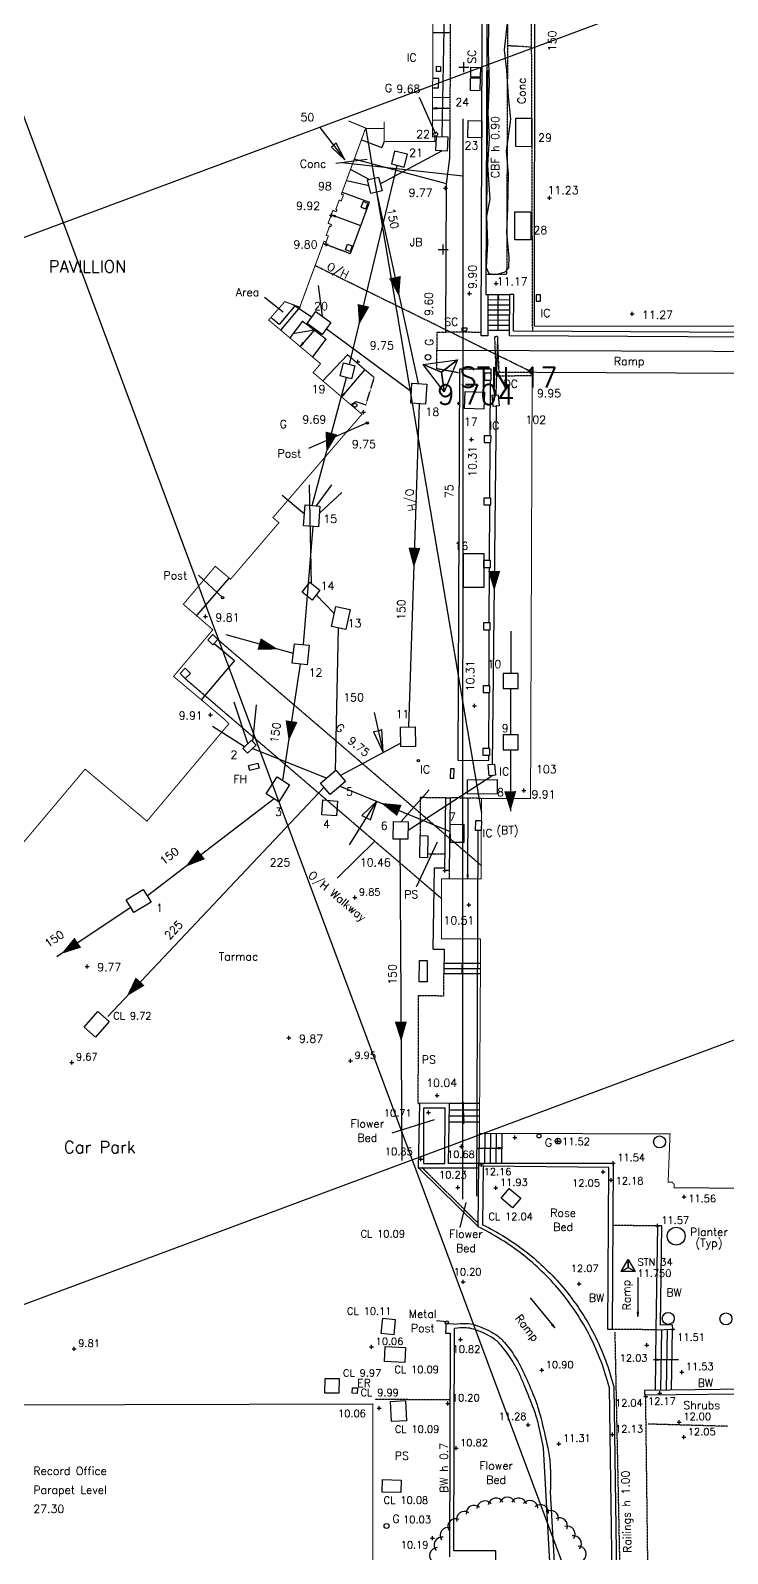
# Model space of a CAD drawing. Extents: x -4000 to 590500, y -6503 to 470250.
# Drawn here: x 292311 to 327163, y 116412 to 192556 of the extents above; entities that cross this region are included whole.
import ezdxf
from ezdxf.enums import TextEntityAlignment as Align

# ---------------------------------------------------------------- set-up
doc = ezdxf.new("R2010")
doc.units = 0
doc.header["$LTSCALE"] = 0.0508
doc.linetypes.add('DASHED', pattern=[19.05, 12.7, -6.35])
for name, color, linetype in [('BOUNDARY', 30, 'CONTINUOUS'), ('BT', 34, 'CONTINUOUS'), ('BUILDING', 34, 'CONTINUOUS'), ('CONTROL', 1, 'CONTINUOUS'), ('DETAIL', 5, 'CONTINUOUS'), ('FOUL', 1, 'CONTINUOUS'), ('GAS', 3, 'CONTINUOUS'), ('GRID', 253, 'CONTINUOUS'), ('LEVEL', 1, 'CONTINUOUS'), ('MH_NUMBER', 7, 'CONTINUOUS'), ('ROAD', 4, 'CONTINUOUS'), ('SERVICE', 1, 'CONTINUOUS'), ('STAIRS', 2, 'CONTINUOUS'), ('STORM', 5, 'CONTINUOUS'), ('TEXT', 7, 'CONTINUOUS'), ('TEXT_SERVICE', 1, 'CONTINUOUS'), ('VEGETATION', 3, 'CONTINUOUS')]:
    doc.layers.add(name, color=color, linetype=linetype)
doc.styles.add('ROMANS', font='Romans.shx')

msp = doc.modelspace()

# ---------------------------------------------------------------- linework, layer by layer
at = {"layer": 'BOUNDARY', "linetype": 'Continuous'}
for p, q in [((317509, 177765), (317536, 215466)), ((315155, 190565), (315088, 180584)), ((348957, 177757), (317509, 177765))]:
    msp.add_line(p, q, dxfattribs=at)
at = {"layer": 'BT', "linetype": 'Continuous', "flags": 128}
msp.add_lwpolyline([(314682, 152560), (314608, 134284)], dxfattribs=at)
at = {"layer": 'BUILDING', "linetype": 'Continuous'}
for p, q in [((315292, 172295), (315304, 175075)), ((315279, 169175), (315291, 171955)), ((315265, 166055), (315277, 168835)), ((315252, 162935), (315264, 165715)), ((315239, 159795), (315251, 162595)), ((315225, 156665), (315237, 159455)), ((315223, 156065), (315224, 156325)), ((313673, 156072), (315223, 156065)), ((311778, 151202), (311795, 152302)), ((311795, 152302), (312185, 152296)), ((312185, 152296), (312168, 151196)), ((312168, 151196), (311778, 151202)), ((311752, 144998), (311763, 146068)), ((311763, 146068), (312153, 146064)), ((312153, 146064), (312142, 144994)), ((312142, 144994), (311752, 144998))]:
    msp.add_line(p, q, dxfattribs=at)
at = {"layer": 'BUILDING', "linetype": 'DASHED'}
for p, q in [((301687, 162101), (314844, 150818)), ((300049, 160151), (312865, 149160))]:
    msp.add_line(p, q, dxfattribs=at)
at = {"layer": 'BUILDING', "linetype": 'Continuous', "const_width": 50, "flags": 128}
for points in [[(310436, 221018), (310433, 209337), (310825, 209325), (310834, 200090), (312558, 200102), (312562, 199871), (312442, 199871), (312414, 187231), (312522, 187232), (312522, 187002), (309992, 186999), (309991, 187999)], [(308209, 188036), (309072, 187676), (309038, 187583), (307857, 184373), (307960, 184335), (307850, 184035), (307746, 184073), (307581, 183622), (307637, 183601), (307599, 183498), (307430, 183560), (307192, 182913), (307361, 182851), (307323, 182747), (307267, 182768), (307101, 182318), (307204, 182280), (307094, 181979), (306990, 182017), (305778, 178723), (305027, 178999), (304220, 178079), (306815, 175896), (306443, 175453), (308884, 173369), (304435, 168202), (304735, 167949), (302316, 165123), (301550, 165767), (299954, 163869), (301429, 162597), (299464, 160262), (302033, 158101), (302235, 157900), (298134, 153026), (295042, 155627), (289488, 149025)], [(362186, 146678), (362244, 164980), (362308, 175281), (331244, 175400), (317396, 175466), (317314, 154153), (314862, 154163), (314840, 150136), (312868, 150143), (312857, 147143), (314818, 147136)], [(314818, 147136), (314759, 137409)], [(362188, 146678), (352603, 146711), (352563, 144010), (352739, 144010), (352718, 134896), (352538, 134896), (352384, 134772), (352384, 134592), (324490, 134693), (324490, 134873), (324373, 134983), (324193, 134983), (324288, 137398), (314759, 137409)], [(283357, 113907), (283326, 123818), (309430, 123888), (309438, 114004)]]:
    msp.add_lwpolyline(points, dxfattribs=at)
at = {"layer": 'BUILDING', "linetype": 'Continuous', "flags": 128}
for points in [[(308940, 183999), (308836, 183717), (309071, 183631), (309174, 183912)], [(308054, 181591), (308157, 181872), (308392, 181786), (308288, 181504)], [(315006, 175076), (315346, 175075), (315347, 175415), (315007, 175416)], [(314996, 171956), (315336, 171955), (315337, 172295), (314997, 172296)], [(314982, 168836), (315322, 168835), (315323, 169175), (314983, 169176)], [(314969, 165716), (315309, 165715), (315310, 166055), (314970, 166056)], [(301431, 162354), (301687, 162101), (301427, 161838), (301171, 162091)], [(314954, 162596), (315294, 162595), (315295, 162935), (314955, 162936)], [(300053, 160667), (300309, 160414), (300049, 160151), (299793, 160404)], [(314944, 159456), (315284, 159455), (315286, 159795), (314946, 159796)], [(314934, 156326), (315274, 156325), (315275, 156665), (314935, 156666)]]:
    msp.add_lwpolyline(points, close=True, dxfattribs=at)
msp.add_lwpolyline([(315347, 175415), (315348, 175629), (313756, 175622), (313673, 156072)], dxfattribs=at)
at = {"layer": 'CONTROL', "linetype": 'Continuous'}
for p, q in [((311939, 175855), (313656, 176084)), ((312864, 175474), (313656, 176084)), ((313656, 176084), (312864, 175474)), ((313656, 176084), (312996, 174483)), ((312864, 175474), (311939, 175855)), ((312996, 174483), (311939, 175855)), ((311939, 175855), (312864, 175474)), ((312996, 174483), (312864, 175474)), ((312864, 175474), (312996, 174483))]:
    msp.add_line(p, q, dxfattribs=at)
at = {"layer": 'CONTROL', "linetype": 'Continuous', "flags": 128}
msp.add_lwpolyline([(322199, 130705), (322199, 131105), (322545, 130505), (322199, 130705), (321853, 130505), (322199, 131105), (322199, 130705), (322545, 130505), (321853, 130505), (322199, 130705)], dxfattribs=at)
at = {"layer": 'DETAIL', "linetype": 'Continuous'}
for p, q in [((313316, 192435), (312426, 192437)), ((309072, 187676), (309992, 187649)), ((308855, 187085), (309885, 186706)), ((309992, 186999), (309885, 186706)), ((313112, 184884), (308499, 186119)), ((305778, 178723), (304815, 177579)), ((302239, 165187), (300612, 163300)), ((312448, 146626), (312520, 150688)), ((312520, 150688), (313035, 150686)), ((312448, 146626), (312988, 146623)), ((312988, 146623), (312983, 145393))]:
    msp.add_line(p, q, dxfattribs=at)
at = {"layer": 'DETAIL', "linetype": 'DASHED'}
for p, q in [((317352, 191723), (316159, 191790)), ((313296, 188055), (313301, 189195)), ((314845, 177462), (313074, 177472)), ((314862, 154163), (313298, 154194)), ((312171, 151396), (313042, 151385)), ((313253, 150553), (313251, 150142))]:
    msp.add_line(p, q, dxfattribs=at)
at = {"layer": 'DETAIL', "linetype": 'DASHED', "flags": 128}
for points in [[(316238, 217130), (316305, 217182), (316157, 254393), (316081, 255879), (317120, 255932), (317196, 254446), (317214, 248969), (317217, 236839), (317309, 219399), (317343, 216658), (317322, 199871), (317404, 177515)], [(316209, 215942), (316243, 215734), (316119, 180359), (315076, 180363)], [(313316, 192435), (313279, 195441)], [(313301, 189195), (313316, 192435)], [(313715, 175440), (312633, 175639), (312640, 177474), (313074, 177472)], [(313078, 154197), (311802, 154202), (311795, 152302)], [(311748, 138897), (311698, 138898), (311718, 144306), (312979, 144301), (312983, 145393)], [(321526, 127471), (321802, 114154)], [(313278, 124090), (309531, 124116)], [(323212, 113249), (323072, 124264)], [(327158, 122771), (323180, 122884)]]:
    msp.add_lwpolyline(points, dxfattribs=at)
at = {"layer": 'DETAIL', "linetype": 'Continuous', "flags": 128}
for points in [[(315185, 179353), (315185, 179353), (315178, 177294), (314844, 177295), (314919, 197241), (314984, 211271), (313358, 211297), (313361, 211517), (315205, 211487), (315139, 197240), (315072, 179353), (315185, 179353)], [(313074, 177472), (313105, 184870), (313285, 186178), (313296, 188055)], [(305549, 178808), (304749, 177857), (304332, 178207)], [(308332, 173840), (308579, 174012), (309082, 173846)], [(301497, 161909), (302507, 161059), (300853, 159093)], [(313209, 135915), (313264, 138914), (311761, 138931), (311693, 135693), (314728, 135693)], [(313209, 135926), (314733, 135926)], [(314697, 132742), (314733, 135926), (321453, 135929), (321399, 127614), (321179, 127614), (321231, 135712), (314951, 135773), (314918, 132849)], [(313483, 127879), (313082, 127893), (313075, 127673), (313067, 127435), (313294, 127427), (313256, 116253)], [(315639, 112500), (315577, 116554), (313477, 116554), (313515, 127658)], [(321473, 124744), (321629, 114204), (321409, 114204), (321254, 124689)], [(318302, 119501), (318602, 114204), (318381, 114204), (317958, 121681)]]:
    msp.add_lwpolyline(points, dxfattribs=at)
for points in [[(331090, 177441), (316468, 177520), (316475, 179348), (316255, 179349), (316248, 177301), (331089, 177221)], [(313253, 150553), (313033, 150556), (313078, 154197), (313298, 154194)], [(313036, 135912), (313047, 138672), (311967, 138676), (311956, 135917)], [(324421, 127627), (324413, 127847), (323803, 127827), (323874, 132793), (323654, 132796), (323579, 127600)], [(323013, 124565), (323015, 124345), (329330, 124419), (329328, 124639)]]:
    msp.add_lwpolyline(points, close=True, dxfattribs=at)
at = {"layer": 'DETAIL', "flags": 128}
for points in [[(314182, 154176), (314166, 150138)], [(314147, 150358), (314138, 150350)], [(314161, 150358), (314140, 150337)], [(314175, 150358), (314141, 150325)], [(314189, 150358), (314143, 150312)], [(314196, 150351), (314145, 150300)], [(314194, 150335), (314146, 150288)], [(314191, 150318), (314148, 150275)], [(314189, 150302), (314150, 150263)], [(314187, 150286), (314151, 150250)], [(314185, 150269), (314153, 150238)], [(314182, 150253), (314155, 150225)], [(314180, 150236), (314156, 150213)], [(314178, 150220), (314158, 150200)], [(314175, 150204), (314160, 150188)], [(314173, 150187), (314161, 150176)], [(314171, 150171), (314163, 150163)]]:
    msp.add_lwpolyline(points, dxfattribs=at)
msp.add_lwpolyline([(314166, 150138), (314197, 150358), (314137, 150358)], close=True, dxfattribs=at)
at = {"layer": 'DETAIL', "linetype": 'Continuous'}
for points in [[(321254, 124689, 0.056405), (320288, 127269, 0.056405), (318770, 129568, 0.053156), (316903, 131372, 0.053156), (314697, 132742)], [(314918, 132849, -0.052327), (317096, 131491, -0.052327), (318944, 129711, -0.057235), (320494, 127373, -0.057235), (321473, 124744)], [(313483, 127879, -0.04685), (314113, 127916, -0.07029), (314528, 127843, -0.049492), (315451, 127436, -0.081257), (315933, 127051, -0.038422), (316483, 126336, -0.03599), (316952, 125494, -0.012227), (317432, 124392, -0.018794), (317699, 123658, -0.018138), (317825, 123210, -0.00542), (318177, 121694, -0.040194), (318289, 120884, -0.023747), (318302, 119501)], [(317964, 121642, 0.018749), (317713, 122870, 0.031163), (317489, 123590, 0.005775), (317003, 124826, 0.012429), (316756, 125391, 0.035788), (316301, 126209, 0.039163), (315778, 126885, 0.080512), (315321, 127250, 0.050218), (314467, 127625, 0.069562), (314090, 127691, 0.046141), (313515, 127658)]]:
    msp.add_lwpolyline(points, format="xyb", dxfattribs=at)
for centre, radius in [((309151, 172936), 60), ((301920, 164203), 60), ((313127, 127967), 80)]:
    msp.add_circle(centre, radius, dxfattribs=at)
at = {"layer": 'FOUL', "linetype": 'Continuous', "flags": 128}
for points in [[(313041, 196273), (312878, 187247)], [(309803, 184889), (312873, 186536)], [(309239, 184797), (308105, 185047)], [(309239, 185111), (308311, 185606)], [(309613, 184472), (311689, 174906)], [(306906, 178269), (306707, 179808)], [(306361, 178220), (305448, 178845)], [(306590, 177584), (305422, 177388)], [(311358, 174491), (307103, 177641)], [(311750, 173890), (311208, 157736)], [(306369, 164899), (306258, 169847)], [(307497, 163415), (306601, 164335)], [(307699, 162692), (307540, 155536)], [(316351, 160410), (316352, 162527)], [(316313, 159660), (316313, 157338)], [(303185, 156915), (302491, 158983)], [(303436, 156995), (303616, 158836)], [(309499, 158457), (309944, 156454), (309886, 157607), (309706, 157528), (309460, 157491), (309944, 156454)], [(303008, 156748), (301415, 157761)], [(310823, 156926), (307805, 155305)], [(307117, 155183), (303401, 156651)], [(316313, 156588), (316313, 153522)], [(306993, 154719), (296175, 143268)], [(307782, 154774), (313301, 152516)], [(308261, 151849), (309626, 154019), (308880, 153317), (309305, 153085), (309626, 154019)]]:
    msp.add_lwpolyline(points, dxfattribs=at)
at = {"layer": 'FOUL', "flags": 128}
for points in [[(310747, 179245, 0, 600, 0), (310532, 180221, 600, 600, 0)], [(311475, 165696, 0, 600, 0), (311509, 166695, 600, 600, 0)], [(316313, 153522, 0, 600, 0), (316296, 154522, 600, 600, 0)], [(309825, 153938, 0, 600, 0), (310751, 153560, 600, 600, 0)], [(297122, 144270, 0, 600, 0), (297794, 145010, 600, 600, 0)]]:
    msp.add_lwpolyline(points, format="xyseb", dxfattribs=at)
at = {"layer": 'GAS', "linetype": 'Continuous', "flags": 128}
for points in [[(313922, 188146), (313905, 134122)], [(306772, 187701), (308031, 186089), (307598, 186915), (307362, 186718), (308031, 186089)], [(313921, 185265), (307897, 185943)]]:
    msp.add_lwpolyline(points, dxfattribs=at)
at = {"layer": 'GRID', "linetype": 'Continuous', "flags": 128}
for points in [[(362081, 0), (188936, 465000)], [(0, 73506), (535000, 272716)], [(0, 20153), (535000, 219362)]]:
    msp.add_lwpolyline(points, dxfattribs=at)
at = {"layer": 'LEVEL', "linetype": 'Continuous', "flags": 128}
msp.add_lwpolyline([(312573, 187376), (311764, 189200)], dxfattribs=at)
at = {"layer": 'LEVEL', "flags": 128}
for points in [[(312958, 184668), (313158, 184668)], [(313058, 184568), (313058, 184768)], [(318257, 184085), (318257, 184285)], [(318157, 184185), (318357, 184185)], [(307262, 183314), (307462, 183314)], [(307362, 183214), (307362, 183414)], [(306988, 181873), (307188, 181873)], [(307088, 181773), (307088, 181973)], [(315488, 179901), (315688, 179901)], [(315588, 179801), (315588, 180001)], [(314168, 179410), (314368, 179410)], [(314268, 179310), (314268, 179510)], [(322290, 178383), (322490, 178383)], [(322390, 178283), (322390, 178483)], [(308572, 175994), (308772, 175994)], [(308672, 175894), (308672, 176094)], [(317251, 175464), (317451, 175464)], [(317351, 175364), (317351, 175564)], [(308870, 173470), (309070, 173470)], [(308970, 173370), (308970, 173570)], [(314260, 172111), (314460, 172111)], [(314360, 172011), (314360, 172211)], [(300958, 163254), (301158, 163254)], [(301058, 163154), (301058, 163354)], [(301315, 158240), (301315, 158440)], [(314404, 158784), (314604, 158784)], [(314504, 158684), (314504, 158884)], [(301215, 158340), (301415, 158340)], [(316982, 154467), (316982, 154667)], [(316882, 154567), (317082, 154567)], [(312933, 150556), (313133, 150556)], [(313033, 150456), (313033, 150656)], [(308534, 149105), (308534, 149305)], [(308434, 149205), (308634, 149205)], [(314129, 148845), (314329, 148845)], [(314229, 148745), (314229, 148945)], [(295045, 145768), (295245, 145768)], [(295145, 145668), (295145, 145868)], [(305136, 142196), (305336, 142196)], [(305236, 142096), (305236, 142296)], [(294287, 140965), (294487, 140965)], [(294387, 140865), (294387, 141065)], [(308209, 141036), (308409, 141036)], [(308309, 140936), (308309, 141136)], [(312642, 139207), (312642, 139407)], [(312542, 139307), (312742, 139307)], [(312110, 138464), (312310, 138464)], [(312210, 138364), (312210, 138564)], [(316430, 137210), (316630, 137210)], [(316530, 137110), (316530, 137310)], [(318685, 136932), (318685, 137132)], [(313770, 136769), (313970, 136769)], [(313870, 136669), (313870, 136869)], [(318585, 137032), (318785, 137032)], [(311732, 136120), (311932, 136120)], [(311832, 136020), (311832, 136220)], [(314762, 135840), (314962, 135840)], [(314862, 135740), (314862, 135940)], [(320937, 135391), (320937, 135591)], [(321353, 135929), (321553, 135929)], [(321453, 135829), (321453, 136029)], [(313677, 134613), (313677, 134813)], [(315585, 134592), (315585, 134792)], [(320837, 135491), (321037, 135491)], [(321237, 135083), (321437, 135083)], [(321337, 134983), (321337, 135183)], [(313577, 134713), (313777, 134713)], [(315485, 134692), (315685, 134692)], [(324902, 134253), (325102, 134253)], [(325002, 134153), (325002, 134353)], [(323554, 132796), (323754, 132796)], [(323654, 132696), (323654, 132896)], [(313838, 129997), (314038, 129997)], [(313938, 129897), (313938, 130097)], [(319641, 129897), (319841, 129897)], [(319741, 129797), (319741, 129997)], [(313806, 127009), (313806, 127209)], [(324321, 127627), (324521, 127627)], [(324421, 127527), (324421, 127727)], [(294398, 126645), (294598, 126645)], [(294498, 126545), (294498, 126745)], [(309267, 126740), (309467, 126740)], [(309367, 126640), (309367, 126840)], [(313706, 127109), (313906, 127109)], [(323024, 126832), (323224, 126832)], [(323124, 126732), (323124, 126932)], [(317878, 125474), (317878, 125674)], [(317778, 125574), (317978, 125574)], [(324777, 125487), (324977, 125487)], [(324877, 125387), (324877, 125587)], [(322972, 124264), (323172, 124264)], [(323072, 124164), (323072, 124364)], [(323676, 124436), (323876, 124436)], [(323776, 124336), (323776, 124536)], [(309641, 123678), (309841, 123678)], [(309741, 123578), (309741, 123778)], [(313082, 123921), (313282, 123921)], [(313182, 123821), (313182, 124021)], [(317090, 122842), (317290, 122842)], [(317190, 122742), (317190, 122942)], [(324650, 122982), (324850, 122982)], [(324750, 122882), (324750, 123082)], [(318636, 121901), (318836, 121901)], [(318736, 121801), (318736, 122001)], [(321315, 122363), (321515, 122363)], [(321415, 122263), (321415, 122463)], [(324879, 122227), (325079, 122227)], [(324979, 122127), (324979, 122327)], [(313495, 121675), (313695, 121675)], [(313595, 121575), (313595, 121775)], [(312410, 117076), (312410, 117276)], [(312310, 117176), (312510, 117176)]]:
    msp.add_lwpolyline(points, dxfattribs=at)
at = {"layer": 'ROAD', "linetype": 'Continuous', "flags": 128}
msp.add_lwpolyline([(314688, 132754), (311723, 135683)], dxfattribs=at)
at = {"layer": 'ROAD', "linetype": 'DASHED', "flags": 128}
msp.add_lwpolyline([(314699, 132926), (311898, 135693)], dxfattribs=at)
at = {"layer": 'SERVICE'}
for p, q in [((313733, 190716), (314233, 190716)), ((313983, 190466), (313983, 190966)), ((312700, 181613), (313200, 181613)), ((312950, 181363), (312950, 181863))]:
    msp.add_line(p, q, dxfattribs=at)
at = {"layer": 'SERVICE', "linetype": 'DASHED'}
for p, q in [((309072, 187676), (314858, 153433)), ((317396, 175465), (306541, 180797))]:
    msp.add_line(p, q, dxfattribs=at)
at = {"layer": 'SERVICE', "linetype": 'Continuous', "flags": 128}
for points in [[(312816, 190763), (312804, 190504), (312605, 190512), (312616, 190772)], [(314323, 190240), (314333, 190719), (314813, 190709), (314802, 190229)], [(314799, 190187), (314786, 189537), (314307, 189547), (314319, 190196)], [(317376, 186746), (316576, 186748), (316580, 188178), (317380, 188176)], [(314872, 187192), (314182, 187202), (314194, 188052), (314884, 188042)], [(312616, 187260), (313185, 187231), (313150, 186522), (312580, 186551)], [(310360, 185883), (311001, 185725), (311159, 186365), (310518, 186523)], [(309166, 185093), (309719, 185230), (309889, 184540), (309336, 184404)], [(316535, 183493), (317335, 183484), (317320, 182084), (316520, 182093)], [(317589, 179016), (317809, 179016), (317809, 179336), (317589, 179336)], [(306572, 178511), (307333, 177960), (306899, 177360), (306138, 177911)], [(313876, 177540), (314136, 177539), (314137, 177679), (313877, 177680)], [(308366, 175146), (307793, 175290), (307957, 175940), (308529, 175796)], [(311323, 173917), (311385, 174925), (312124, 174879), (312061, 173871)], [(314982, 173631), (314013, 173658), (314037, 174508), (315006, 174481)], [(315703, 174346), (315749, 173787), (315440, 173762), (315394, 174320)], [(306706, 167735), (305968, 167787), (306043, 168835), (306781, 168782)], [(314976, 164709), (313966, 164710), (313967, 166410), (314977, 166409)], [(306400, 164077), (305895, 164470), (306282, 164967), (306787, 164574)], [(308295, 163607), (308082, 162610), (307358, 162765), (307572, 163762)], [(306242, 161821), (306138, 160846), (305403, 160925), (305506, 161899)], [(315940, 159662), (316690, 159659), (316693, 160409), (315943, 160412)], [(310827, 156739), (310807, 157728), (311547, 157743), (311567, 156754)], [(303154, 156419), (302921, 156667), (303358, 157078), (303591, 156830)], [(315941, 156590), (316691, 156587), (316693, 157337), (315943, 157340)], [(303747, 155677), (303272, 155556), (303208, 155808), (303683, 155929)], [(306815, 154931), (307583, 155572), (308057, 155004), (307289, 154363)], [(313328, 155666), (313478, 155660), (313456, 155151), (313306, 155157)], [(315510, 155880), (315556, 155322), (315247, 155296), (315201, 155854)], [(305270, 154843), (304725, 153992), (304102, 154391), (304647, 155242)], [(314161, 154380), (314158, 155100), (315648, 155105), (315651, 154385)], [(307610, 153294), (306872, 153349), (306927, 154087), (307665, 154032)], [(314563, 152564), (314583, 153064), (314862, 153053), (314843, 152553)], [(310445, 152129), (310456, 153009), (311196, 152999), (311185, 152119)], [(313300, 152866), (313980, 152869), (313984, 151959), (313304, 151956)], [(298338, 148971), (297481, 148456), (297095, 149100), (297953, 149614)], [(296250, 143013), (295567, 142230), (295001, 142723), (295685, 143506)], [(316253, 134664), (316828, 134182), (316417, 133691), (315842, 134173)], [(309852, 127406), (309926, 128172), (310553, 128112), (310479, 127345)], [(311021, 125962), (310013, 126015), (310052, 126764), (311061, 126711)], [(307739, 125156), (307733, 124426), (307033, 124433), (307039, 125163)], [(308657, 124689), (308641, 124419), (308391, 124434), (308408, 124704)], [(311064, 124055), (311114, 123046), (310365, 123009), (310315, 124018)], [(310822, 119456), (309892, 119488), (309914, 120118), (310843, 120086)]]:
    msp.add_lwpolyline(points, close=True, dxfattribs=at)
msp.add_lwpolyline([(312420, 189691), (312720, 189691), (312721, 190151), (312421, 190151)], dxfattribs=at)
at = {"layer": 'SERVICE', "linetype": 'DASHED', "flags": 128}
msp.add_lwpolyline([(317396, 175465), (315742, 175452), (315671, 177251), (315511, 177245), (315588, 175291), (317395, 175305)], dxfattribs=at)
at = {"layer": 'SERVICE', "linetype": 'Continuous'}
for centre, radius in [((312569, 187372), 100), ((312184, 176218), 140), ((308529, 173820), 100), ((311698, 156056), 60), ((317740, 137289), 100), ((318685, 137032), 140), ((310116, 117790), 125)]:
    msp.add_circle(centre, radius, dxfattribs=at)
at = {"layer": 'STAIRS', "linetype": 'Continuous'}
for p, q in [((313301, 189195), (312419, 189208)), ((313296, 188055), (312416, 188067)), ((307895, 184476), (309256, 183975)), ((308310, 181403), (309256, 183975)), ((315184, 179098), (316254, 179094)), ((315185, 179353), (316255, 179349)), ((315181, 178336), (316251, 178332)), ((315182, 178590), (316252, 178586)), ((315183, 178844), (316253, 178840)), ((305908, 178027), (305274, 177193)), ((315179, 177574), (316249, 177570)), ((315180, 177828), (316250, 177824)), ((315181, 178082), (316250, 178078)), ((307086, 177130), (306408, 176239)), ((308170, 176334), (306928, 175039)), ((312984, 145663), (314823, 145656)), ((312985, 145933), (314824, 145926)), ((314822, 145386), (312983, 145393))]:
    msp.add_line(p, q, dxfattribs=at)
at = {"layer": 'STAIRS', "linetype": 'DASHED'}
for p, q in [((306953, 181915), (308310, 181403)), ((305908, 178027), (307086, 177130))]:
    msp.add_line(p, q, dxfattribs=at)
at = {"layer": 'STAIRS', "flags": 128}
for points in [[(312417, 188660), (312637, 188630), (312637, 188691)], [(307349, 183340), (307545, 183235), (307566, 183291)], [(315702, 179352), (315671, 179132), (315731, 179132)], [(305800, 176750), (305965, 176899), (305919, 176938)], [(307870, 174235), (308035, 174384), (307989, 174423)], [(313905, 145929), (313874, 145709), (313934, 145709)], [(313954, 137889), (313988, 138108), (313928, 138109)], [(315914, 136672), (315694, 136706), (315693, 136645)], [(322674, 128258), (322706, 128478), (322646, 128479)], [(318525, 127689), (318410, 127879), (318364, 127841)], [(323459, 126097), (323678, 126131), (323679, 126071)]]:
    msp.add_lwpolyline(points, close=True, dxfattribs=at)
for points in [[(313299, 188660), (312417, 188660)], [(312450, 188656), (312442, 188664)], [(312467, 188654), (312455, 188666)], [(312483, 188652), (312467, 188667)], [(312499, 188649), (312480, 188669)], [(312516, 188647), (312492, 188671)], [(312532, 188645), (312505, 188672)], [(312548, 188643), (312517, 188674)], [(312565, 188640), (312529, 188676)], [(312581, 188638), (312542, 188677)], [(312598, 188636), (312554, 188679)], [(312614, 188634), (312567, 188681)], [(312630, 188631), (312579, 188683)], [(312637, 188638), (312592, 188684)], [(312637, 188653), (312604, 188686)], [(312637, 188667), (312617, 188688)], [(312637, 188681), (312629, 188689)], [(308821, 182793), (307349, 183340)], [(307378, 183324), (307373, 183334)], [(307393, 183316), (307386, 183332)], [(307407, 183309), (307398, 183329)], [(307422, 183301), (307410, 183326)], [(307436, 183293), (307423, 183323)], [(307451, 183285), (307435, 183321)], [(307466, 183277), (307447, 183318)], [(307480, 183270), (307459, 183315)], [(307495, 183262), (307472, 183312)], [(307509, 183254), (307484, 183310)], [(307524, 183246), (307496, 183307)], [(307538, 183238), (307508, 183304)], [(307548, 183242), (307521, 183301)], [(307552, 183256), (307533, 183299)], [(307557, 183269), (307545, 183296)], [(307562, 183282), (307557, 183293)], [(315672, 179140), (315723, 179191)], [(315674, 179156), (315721, 179203)], [(315676, 179172), (315720, 179215)], [(315679, 179189), (315718, 179228)], [(315679, 179132), (315725, 179178)], [(315681, 179205), (315717, 179240)], [(315683, 179221), (315715, 179253)], [(315686, 179238), (315713, 179265)], [(315688, 179254), (315712, 179278)], [(315690, 179271), (315710, 179290)], [(315692, 179287), (315708, 179303)], [(315693, 179132), (315726, 179166)], [(315695, 177572), (315702, 179352)], [(315695, 179303), (315707, 179315)], [(315697, 179320), (315705, 179328)], [(315707, 179132), (315728, 179153)], [(315721, 179132), (315730, 179141)], [(306497, 177578), (305800, 176750)], [(305825, 176772), (305813, 176771)], [(305837, 176784), (305820, 176782)], [(305849, 176795), (305827, 176793)], [(305861, 176806), (305834, 176803)], [(305874, 176817), (305840, 176814)], [(305886, 176828), (305847, 176825)], [(305898, 176839), (305854, 176835)], [(305910, 176850), (305860, 176846)], [(305923, 176861), (305867, 176856)], [(305935, 176872), (305874, 176867)], [(305947, 176883), (305881, 176878)], [(305959, 176894), (305887, 176888)], [(305959, 176904), (305894, 176899)], [(305948, 176914), (305901, 176909)], [(305937, 176923), (305907, 176920)], [(305926, 176932), (305914, 176931)], [(312636, 176572), (331078, 176501)], [(309023, 175605), (307870, 174235)], [(308029, 174379), (307957, 174373)], [(308029, 174389), (307964, 174383)], [(308018, 174398), (307971, 174394)], [(308007, 174407), (307977, 174405)], [(307996, 174416), (307984, 174415)], [(307895, 174257), (307884, 174256)], [(307907, 174268), (307890, 174267)], [(307919, 174279), (307897, 174277)], [(307931, 174290), (307904, 174288)], [(307944, 174301), (307910, 174299)], [(307956, 174313), (307917, 174309)], [(307968, 174324), (307924, 174320)], [(307980, 174335), (307931, 174330)], [(307993, 174346), (307937, 174341)], [(308005, 174357), (307944, 174352)], [(308017, 174368), (307951, 174362)], [(313875, 145716), (313926, 145767)], [(313877, 145733), (313925, 145780)], [(313879, 145749), (313923, 145792)], [(313882, 145765), (313921, 145805)], [(313882, 145709), (313928, 145755)], [(313884, 145782), (313920, 145817)], [(313886, 145798), (313918, 145830)], [(313889, 145815), (313916, 145842)], [(313891, 145831), (313915, 145854)], [(313893, 145847), (313913, 145867)], [(313896, 145864), (313911, 145879)], [(313896, 145709), (313930, 145742)], [(313898, 145880), (313910, 145892)], [(313900, 145896), (313908, 145904)], [(313903, 145389), (313905, 145929)], [(313910, 145709), (313931, 145730)], [(313924, 145709), (313933, 145718)], [(313953, 138976), (313954, 137889)], [(313938, 138109), (313929, 138101)], [(313952, 138109), (313931, 138088)], [(313966, 138109), (313932, 138076)], [(313980, 138109), (313934, 138063)], [(313987, 138101), (313935, 138051)], [(313985, 138085), (313937, 138039)], [(313982, 138069), (313938, 138026)], [(313980, 138052), (313939, 138014)], [(313977, 138036), (313941, 138001)], [(313975, 138020), (313942, 137989)], [(313972, 138003), (313944, 137976)], [(313970, 137987), (313945, 137964)], [(313967, 137971), (313947, 137951)], [(313964, 137954), (313948, 137939)], [(313962, 137938), (313950, 137926)], [(313959, 137922), (313951, 137914)], [(314656, 136670), (315914, 136672)], [(315693, 136669), (315714, 136648)], [(315693, 136655), (315702, 136646)], [(315694, 136698), (315739, 136651)], [(315694, 136683), (315727, 136649)], [(315701, 136704), (315751, 136652)], [(315717, 136702), (315764, 136654)], [(315734, 136699), (315776, 136655)], [(315750, 136697), (315789, 136657)], [(315766, 136694), (315801, 136658)], [(315783, 136692), (315814, 136660)], [(315799, 136689), (315826, 136661)], [(315816, 136687), (315839, 136663)], [(315832, 136684), (315851, 136664)], [(315848, 136682), (315864, 136666)], [(315865, 136679), (315876, 136667)], [(315881, 136677), (315889, 136669)], [(322686, 130206), (322674, 128258)], [(317301, 129203), (318525, 127689)], [(322655, 128479), (322647, 128470)], [(322670, 128478), (322648, 128458)], [(322684, 128478), (322650, 128445)], [(322698, 128478), (322652, 128433)], [(322705, 128471), (322653, 128420)], [(322702, 128455), (322655, 128408)], [(322700, 128438), (322657, 128395)], [(322698, 128422), (322658, 128383)], [(322696, 128406), (322660, 128371)], [(322693, 128389), (322661, 128358)], [(322691, 128373), (322663, 128346)], [(322689, 128357), (322665, 128333)], [(322686, 128340), (322666, 128321)], [(322684, 128324), (322668, 128308)], [(322681, 128308), (322670, 128296)], [(322679, 128291), (322671, 128283)], [(318371, 127847), (318370, 127835)], [(318382, 127856), (318379, 127826)], [(318393, 127865), (318388, 127818)], [(318404, 127874), (318397, 127809)], [(318414, 127873), (318407, 127801)], [(318423, 127858), (318416, 127792)], [(318431, 127844), (318425, 127783)], [(318440, 127830), (318434, 127775)], [(318448, 127816), (318443, 127766)], [(318457, 127802), (318452, 127758)], [(318466, 127788), (318461, 127749)], [(318474, 127774), (318471, 127740)], [(318483, 127759), (318480, 127732)], [(318491, 127745), (318489, 127723)], [(318500, 127731), (318498, 127715)], [(318508, 127717), (318507, 127706)], [(324717, 126096), (323459, 126097)], [(323492, 126103), (323484, 126094)], [(323508, 126105), (323496, 126093)], [(323524, 126108), (323509, 126092)], [(323541, 126110), (323521, 126090)], [(323557, 126113), (323534, 126089)], [(323573, 126115), (323546, 126087)], [(323590, 126118), (323559, 126086)], [(323606, 126120), (323571, 126084)], [(323622, 126123), (323584, 126083)], [(323639, 126125), (323596, 126081)], [(323655, 126128), (323609, 126080)], [(323671, 126130), (323621, 126078)], [(323679, 126123), (323633, 126077)], [(323679, 126109), (323646, 126075)], [(323679, 126095), (323658, 126074)], [(323679, 126081), (323671, 126072)]]:
    msp.add_lwpolyline(points, dxfattribs=at)
at = {"layer": 'STAIRS', "linetype": 'DASHED', "flags": 128}
for points in [[(309082, 173846), (309500, 175197), (308170, 176334)], [(323654, 132796), (321433, 132810)], [(323579, 127600), (321399, 127614)]]:
    msp.add_lwpolyline(points, dxfattribs=at)
at = {"layer": 'STAIRS', "linetype": 'Continuous', "flags": 128}
for points in [[(313251, 138602), (314766, 138602)], [(314768, 138905), (313264, 138914)], [(313248, 137996), (314762, 137996)], [(313249, 138299), (314764, 138299)], [(314751, 137395), (314733, 135926)], [(315033, 137394), (315014, 135926)], [(315314, 137394), (315296, 135925)], [(315596, 137394), (315578, 135925)], [(315885, 137408), (315867, 135927)], [(323579, 127600), (323538, 124571)], [(323859, 127607), (323818, 124579)], [(324139, 127615), (324098, 124587)], [(324368, 124581), (324419, 127623)]]:
    msp.add_lwpolyline(points, dxfattribs=at)
at = {"layer": 'STORM', "linetype": 'Continuous', "flags": 128}
for points in [[(308267, 175862), (310650, 185811)], [(315592, 174336), (315673, 177197)], [(306400, 168809), (308111, 175210)], [(315603, 173775), (315396, 155871)], [(306605, 168795), (307385, 169842)], [(306010, 168377), (304891, 169305)], [(306756, 168429), (307875, 169452)], [(305969, 161850), (306450, 167753)], [(305454, 161406), (302099, 162343)], [(304921, 155066), (305817, 160881)], [(310851, 153004), (312246, 154592)], [(315423, 155311), (311190, 152557)], [(304499, 154137), (298164, 149299)], [(310785, 152124), (310882, 136061)], [(297348, 148720), (293626, 146242)]]:
    msp.add_lwpolyline(points, dxfattribs=at)
at = {"layer": 'STORM', "flags": 128}
for points in [[(308740, 177838, 0, 600, 0), (308962, 178813, 600, 600, 0)], [(307108, 171461, 0, 600, 0), (307356, 172430, 600, 600, 0)], [(315496, 164531, 0, 600, 0), (315497, 165531, 600, 600, 0)], [(304707, 161615, 0, 600, 0), (303743, 161882, 600, 600, 0)], [(305224, 157033, 0, 600, 0), (305365, 158023, 600, 600, 0)], [(300062, 150748, 0, 600, 0), (300850, 151364, 600, 600, 0)], [(293852, 146392, 0, 600, 0), (294678, 146955, 600, 600, 0)], [(310846, 141999, 0, 600, 0), (310829, 142999, 600, 600, 0)]]:
    msp.add_lwpolyline(points, format="xyseb", dxfattribs=at)
at = {"layer": 'TEXT', "linetype": 'Continuous'}
for p, q in [((309141, 186111), (307582, 185901)), ((304943, 178467), (304004, 179210)), ((309147, 172934), (306214, 171651)), ((301915, 164201), (300714, 165323)), ((309530, 152020), (307639, 150182)), ((312646, 151973), (311591, 149719))]:
    msp.add_line(p, q, dxfattribs=at)
at = {"layer": 'TEXT', "linetype": 'Continuous', "flags": 128}
for points in [[(310388, 137440), (312518, 138113)], [(313791, 132719), (314099, 133970)], [(312605, 128056), (313123, 128015)]]:
    msp.add_lwpolyline(points, dxfattribs=at)
at = {"layer": 'VEGETATION', "linetype": 'Continuous', "flags": 128}
msp.add_lwpolyline([(315218, 192910), (315190, 191512), (315247, 189912), (315175, 188441), (315248, 187162), (315161, 185822), (315276, 184121), (315118, 183270), (315161, 181929), (315103, 180710), (315229, 180399), (315597, 180361), (316052, 180493), (316228, 180696), (316243, 181229), (316127, 182440), (316171, 183665), (316214, 185389), (316113, 186514), (316330, 188114), (316214, 189261), (316128, 190559), (316012, 191582), (316156, 192937)], dxfattribs=at)
at = {"layer": 'VEGETATION', "linetype": 'Continuous'}
for centre, radius in [((323764, 136990), 300), ((324595, 132279), 450), ((324199, 128166), 300), ((327082, 128143), 300)]:
    msp.add_circle(centre, radius, dxfattribs=at)
for centre, start, end in [((314497, 118421), 47.38074, 186.65247), ((315026, 118641), 38.56914, 177.84087), ((315583, 118778), 29.75754, 169.02927), ((316154, 118828), 20.94593, 160.21766), ((316726, 118790), 12.13433, 151.40606), ((317285, 118664), 3.32273, 142.59446), ((317818, 118455), 354.51112, 133.78285), ((313571, 117752), 65.00395, 204.27568), ((314008, 118122), 56.19235, 195.46408), ((318313, 118166), 345.69952, 124.97125), ((318758, 117805), 336.88792, 116.15965), ((313195, 117319), 73.81555, 213.08728), ((319143, 117380), 328.07631, 107.34804), ((319458, 116901), 319.26471, 98.53644), ((312663, 116308), 91.43876, 230.71049), ((312890, 116834), 82.62716, 221.89889), ((319695, 116379), 310.45311, 89.72484)]:
    msp.add_arc(centre, 400, start, end, dxfattribs=at)

# ---------------------------------------------------------------- texts
at = {"layer": 'BT', "linetype": 'Continuous', "style": 'ROMANS'}
msp.add_text('(BT)', height=400, dxfattribs=at).set_placement((315603, 152373))
at = {"layer": 'CONTROL', "style": 'ROMANS'}
for s, height, p in [('STN 17', 1000, (313763, 174715)), ('9.704', 1000, (312654, 173861)), ('STN 34', 360, (322659, 130805)), ('11.750', 360, (322659, 130245))]:
    msp.add_text(s, height=height, dxfattribs=at).set_placement(p)
at = {"layer": 'FOUL', "linetype": 'Continuous', "style": 'ROMANS'}
for s, rotation, p in [('150', 281.49494, (310131, 183619)), ('150', 89.54388, (311046, 163087)), ('225', 46.1521, (299257, 147079))]:
    msp.add_text(s, height=400, rotation=rotation, dxfattribs=at).set_placement(p)
for s, p in [('150', (307951, 159015)), ('225', (304274, 150766))]:
    msp.add_text(s, height=400, dxfattribs=at).set_placement(p)
at = {"layer": 'GAS', "linetype": 'Continuous', "style": 'ROMANS'}
msp.add_text('50', height=400, dxfattribs=at).set_placement((305816, 188017))
msp.add_text('75', height=400, rotation=90, dxfattribs=at).set_placement((313444, 169180))
at = {"layer": 'LEVEL', "style": 'ROMANS'}
for s, height, p in [('9.68', 400, (310605, 189436)), ('9.77', 400, (311218, 184243)), ('11.23', 400, (318171, 184372)), ('9.92', 400, (305591, 183586)), ('9.80', 400, (305463, 181657)), ('11.17', 400, (315628, 179809)), ('11.27', 400, (322893, 178140)), ('9.75', 400, (309278, 176607)), ('9.95', 400, (317639, 174216)), ('9.69', 400, (305902, 172907)), ('9.75', 400, (308382, 171674)), ('9.81', 400, (301561, 163010)), ('9.91', 400, (299724, 158105)), ('9.91', 400, (317363, 154167)), ('10.46', 400, (308782, 150764)), ('9.85', 360, (308734, 149305)), ('10.51', 400, (312960, 147862)), ('9.77', 400, (295648, 145524)), ('CL 9.72', 360, (296450, 143113)), ('9.87', 400, (305740, 141952)), ('9.67', 360, (294587, 141065)), ('9.95', 360, (308509, 141136)), ('10.04', 400, (312100, 139743)), ('10.71', 360, (309982, 138258)), ('11.52', 360, (318893, 136829)), ('10.85', 360, (310033, 136330)), ('10.68', 360, (313137, 136188)), ('11.54', 360, (321653, 136029)), ('12.16', 360, (314967, 135321)), ('10.23', 360, (312741, 135167)), ('11.93', 360, (315785, 134792)), ('12.05', 360, (319395, 134759)), ('12.18', 360, (321574, 134867)), ('11.56', 360, (325202, 133980)), ('CL 12.04', 360, (315208, 133083)), ('11.57', 360, (323854, 132896)), ('CL 10.09', 360, (308812, 132218)), ('10.20', 360, (313475, 130315)), ('12.07', 360, (319329, 130492)), ('CL 10.11', 360, (308135, 128353)), ('10.06', 360, (309567, 126840)), ('11.51', 360, (324647, 127047)), ('9.81', 360, (294698, 126745)), ('10.82', 360, (313416, 126447)), ('CL 10.09', 360, (310509, 125435)), ('10.90', 360, (318078, 125674)), ('12.03', 360, (321774, 126008)), ('11.53', 360, (325077, 125587)), ('CL 9.97', 360, (307939, 125256)), ('CL 9.99', 360, (308815, 124280)), ('10.20', 360, (313382, 124021)), ('12.04', 360, (321535, 123762)), ('12.17', 360, (323186, 123852)), ('10.06', 360, (307693, 123235)), ('11.28', 360, (315720, 123088)), ('12.00', 360, (324950, 123082)), ('CL 10.09', 360, (310529, 122450)), ('12.13', 360, (321546, 122463)), ('12.05', 360, (325179, 122327)), ('10.82', 360, (313795, 121775)), ('11.31', 360, (318936, 122001)), ('CL 10.08', 360, (309972, 118901)), ('10.03', 360, (310946, 117934)), ('10.19', 360, (310824, 116669))]:
    msp.add_text(s, height=height, dxfattribs=at).set_placement(p)
for s, rotation, p in [('9.90', 90, (314609, 179634)), ('9.60', 90, (312426, 178282)), ('10.31', 90, (314607, 170240)), ('10.31', 90, (314497, 159522)), ('9.75', 320.04616, (308138, 156984))]:
    msp.add_text(s, height=400, rotation=rotation, dxfattribs=at).set_placement(p)
at = {"layer": 'MH_NUMBER', "linetype": 'Continuous', "style": 'ROMANS'}
for s, p in [('24', (313558, 188773)), ('22', (311600, 187169)), ('29', (317694, 186999)), ('21', (311246, 186242)), ('23', (314013, 186610)), ('98', (306687, 184574)), ('28', (317462, 182376)), ('20', (306494, 178574)), ('19', (306375, 174426)), ('18', (312061, 173292)), ('17', (313983, 172795)), ('102', (317063, 172893)), ('15', (306957, 167940)), ('16', (313514, 166584)), ('14', (306824, 164598)), ('13', (308175, 162720)), ('10', (315164, 160679)), ('12', (306222, 160254)), ('11', (310568, 158182)), ('9', (315877, 157475)), ('2', (302314, 156148)), ('103', (317589, 155420)), ('5', (308094, 154306)), ('8', (315640, 154269)), ('3', (304543, 153290)), ('4', (306943, 152681)), ('7', (313241, 153036)), ('6', (309826, 152598)), ('1', (298598, 148492))]:
    msp.add_text(s, height=400, dxfattribs=at).set_placement(p)
at = {"layer": 'STORM', "linetype": 'Continuous', "style": 'ROMANS'}
for rotation, p in [(90, (318594, 191523)), (82.16194, (304691, 156919)), (37.93944, (298968, 150812)), (34.24029, (293186, 146682)), (90, (310610, 144849))]:
    msp.add_text('150', height=400, rotation=rotation, dxfattribs=at).set_placement(p)
at = {"layer": 'TEXT', "style": 'ROMANS'}
msp.add_text('Conc', height=400, rotation=90, dxfattribs=at).set_placement((317069, 188878))
at = {"layer": 'TEXT', "linetype": 'Continuous', "style": 'ROMANS'}
for s, rotation, p in [('CBF h 0.90', 90, (315746, 185177)), ('O/H', 333.83526, (307088, 180625)), ('O/H', 279.21652, (311037, 169611)), ('O/H Walkway', 320.04616, (306164, 150262))]:
    msp.add_text(s, height=400, rotation=rotation, dxfattribs=at).set_placement(p)
at = {"layer": 'TEXT', "style": 'ROMANS'}
for s, p in [('Conc', (305781, 185694)), ('Post', (304662, 171209)), ('Post', (298961, 165116))]:
    msp.add_text(s, height=400, dxfattribs=at).set_placement(p)
for s, height, p in [('PAVILLION', 600, (295165, 180760)), ('Flower', 400, (309154, 137905)), ('Bed', 400, (309154, 137196)), ('G', 400, (318214, 136954)), ('Car Park', 600, (295771, 136731)), ('Rose', 400, (318943, 133446)), ('Flower', 400, (314084, 132394)), ('Bed', 400, (318943, 132737)), ('Planter', 400, (326234, 132488)), ('Bed', 400, (314084, 131684)), ('(Typ)', 400, (326234, 131939)), ('BW', 400, (324487, 129463)), ('BW', 400, (320614, 129194)), ('Metal', 400, (311921, 128389)), ('Post', 400, (311921, 127680)), ('BW', 400, (326054, 124944)), ('Shrubs', 400, (325872, 123827)), ('PS', 400, (310878, 121302)), ('Flower', 400, (315594, 120806)), ('Bed', 400, (315594, 120097))]:
    msp.add_text(s, height=height, dxfattribs=at).set_placement(p, align=Align.MIDDLE_CENTER)
at = {"layer": 'TEXT', "linetype": 'Continuous', "style": 'ROMANS'}
for s, p in [('Area', (302582, 179271)), ('Ramp', (321484, 175820)), ('G', (304774, 172678)), ('PS', (310998, 149167)), ('Tarmac', (301726, 146057)), ('PS', (311878, 140905)), ('Record Office', (292457, 120343)), ('Parapet Level', (292457, 119393)), ('27.30', (292457, 118444))]:
    msp.add_text(s, height=400, dxfattribs=at).set_placement(p)
at = {"layer": 'TEXT', "style": 'ROMANS'}
for s, rotation, p in [('Ramp', 91.56748, (322106, 129331)), ('Ramp', 308.22553, (317145, 127698)), ('BW h 0.7', 90.24268, (312982, 120695)), ('Railings h 1.00', 91.56748, (322106, 118501))]:
    msp.add_text(s, height=400, rotation=rotation, dxfattribs=at).set_placement(p, align=Align.MIDDLE_CENTER)
at = {"layer": 'TEXT_SERVICE', "style": 'ROMANS'}
for s, p in [('IC', (311120, 191004)), ('FH', (302457, 154927))]:
    msp.add_text(s, height=400, dxfattribs=at).set_placement(p)
msp.add_text('SC', height=400, rotation=90, dxfattribs=at).set_placement((314583, 190892))
at = {"layer": 'TEXT_SERVICE', "linetype": 'Continuous', "style": 'ROMANS'}
for s, p in [('G', (310033, 189479)), ('JB', (311272, 181779)), ('SC', (313001, 177794)), ('IC', (317813, 178230)), ('DC', (315966, 174693)), ('IC', (315258, 172606)), ('IC', (311796, 155416)), ('IC', (315750, 155312)), ('IC', (314915, 152234))]:
    msp.add_text(s, height=400, dxfattribs=at).set_placement(p)
for rotation, p in [(90, (312450, 176789)), (320.04616, (307528, 157644))]:
    msp.add_text('G', height=400, rotation=rotation, dxfattribs=at).set_placement(p)
at = {"layer": 'TEXT_SERVICE', "style": 'ROMANS'}
for s, p in [('ER', (308988, 124929)), ('G', (310583, 118146))]:
    msp.add_text(s, height=400, dxfattribs=at).set_placement(p, align=Align.MIDDLE_CENTER)

doc.saveas('drawing.dxf')
